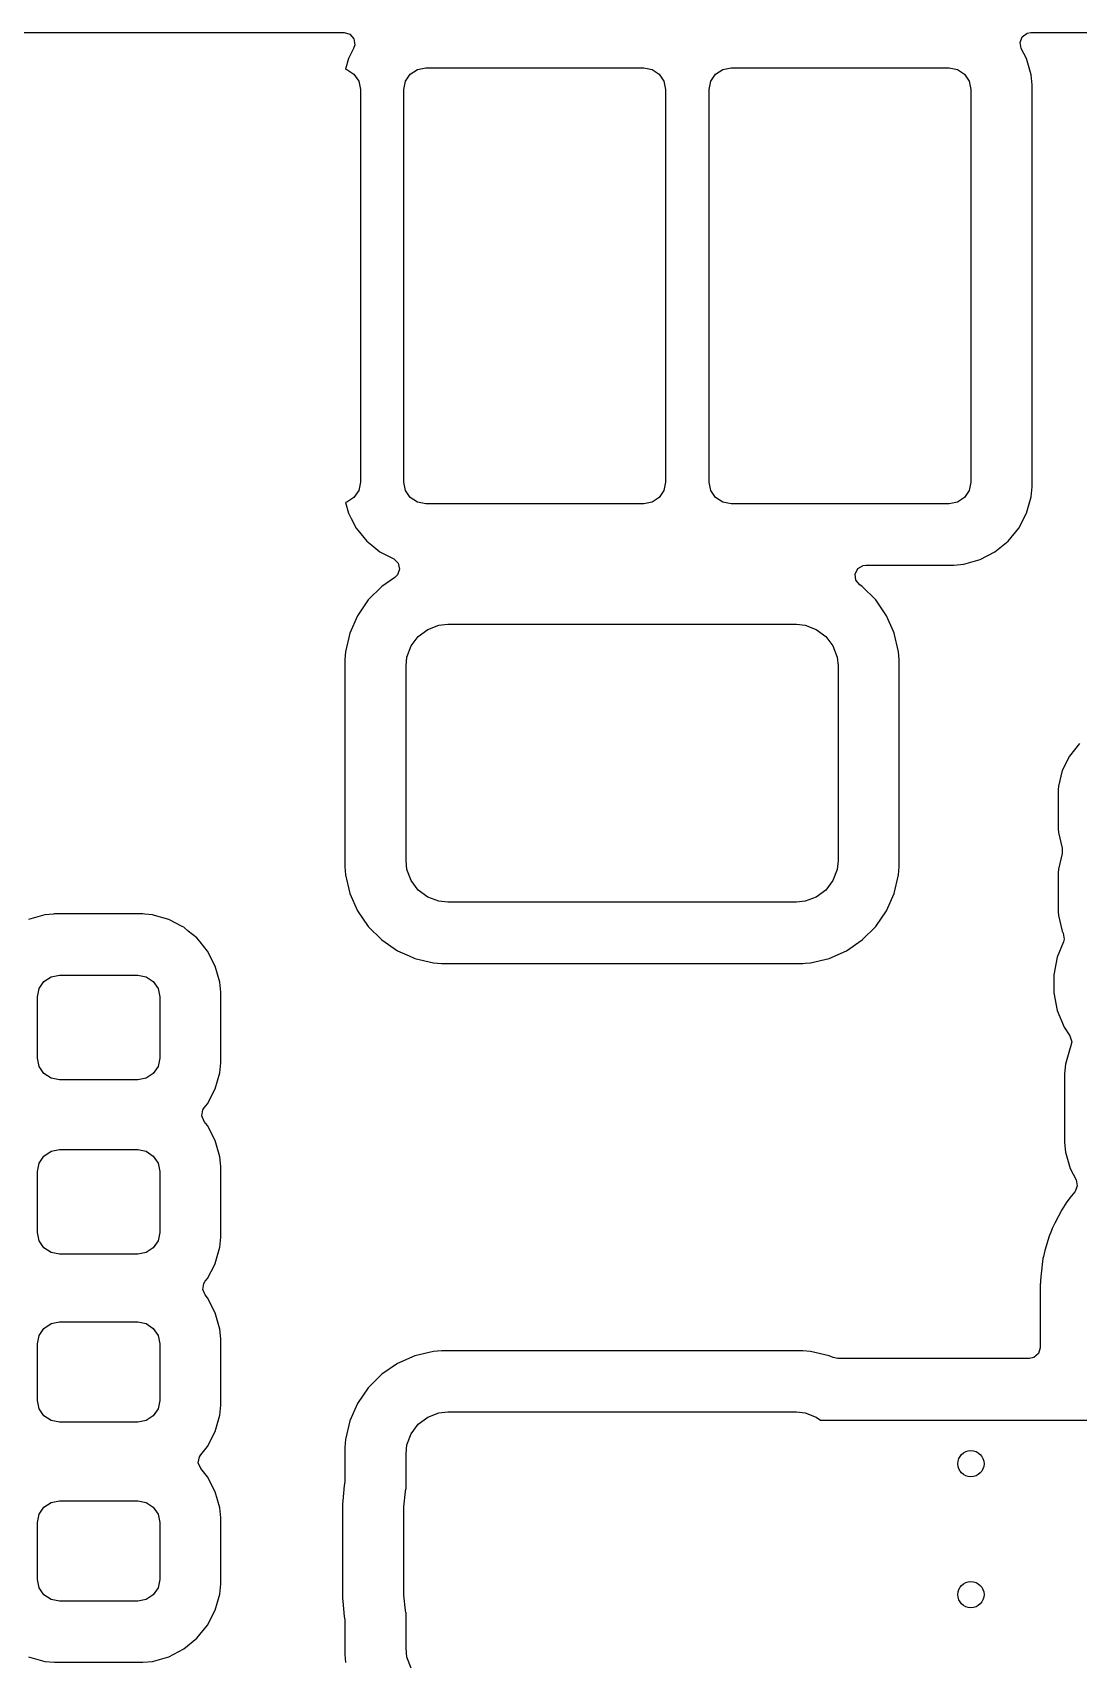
# Model space of a CAD drawing. Extents: x 4.78 to 6.52, y -4.3 to -1.89.
# Drawn here: x 5.423 to 5.895, y -2.629 to -1.894 of the extents above; entities that cross this region are included whole.
import ezdxf

# ---------------------------------------------------------------- set-up
doc = ezdxf.new("R2010")
doc.units = 0
doc.header["$MEASUREMENT"] = 0
doc.layers.add('BLACK', color=7, linetype='CONTINUOUS')

msp = doc.modelspace()

# ---------------------------------------------------------------- linework, layer by layer
at = {"layer": 'BLACK', "linetype": 'CONTINUOUS'}
for p, q in [((5.08061, -1.89362), (5.56353, -1.89362)), ((5.56353, -1.89362), (5.56617, -1.89439)), ((5.56617, -1.89439), (5.56797, -1.89647)), ((5.56797, -1.89647), (5.56836, -1.8992)), ((5.86862, -1.89806), (5.86963, -1.8955)), ((5.86963, -1.8955), (5.87186, -1.8939)), ((5.87186, -1.8939), (5.87348, -1.89362)), ((5.87348, -1.89362), (6.2186, -1.89362)), ((5.56785, -1.90076), (5.56546, -1.90534)), ((5.56836, -1.8992), (5.56785, -1.90076)), ((5.86915, -1.90076), (5.86862, -1.89806)), ((5.87154, -1.90534), (5.86915, -1.90076)), ((5.56546, -1.90534), (5.56411, -1.91006)), ((5.56411, -1.91006), (5.56479, -1.9102)), ((5.56479, -1.9102), (5.56798, -1.91233)), ((5.59343, -1.91233), (5.59663, -1.9102)), ((5.59663, -1.9102), (5.60039, -1.90945)), ((5.60039, -1.90945), (5.69882, -1.90945)), ((5.69882, -1.90945), (5.70259, -1.9102)), ((5.70259, -1.9102), (5.70578, -1.91233)), ((5.73123, -1.91233), (5.73442, -1.9102)), ((5.73442, -1.9102), (5.73819, -1.90945)), ((5.73819, -1.90945), (5.83661, -1.90945)), ((5.83661, -1.90945), (5.84038, -1.9102)), ((5.84038, -1.9102), (5.84357, -1.91233)), ((5.87364, -1.91266), (5.87154, -1.90534)), ((5.56798, -1.91233), (5.57012, -1.91552)), ((5.57012, -1.91552), (5.57087, -1.91929)), ((5.57087, -1.91929), (5.57087, -2.09646)), ((5.59055, -1.91929), (5.5913, -1.91552)), ((5.59055, -2.09646), (5.59055, -1.91929)), ((5.5913, -1.91552), (5.59343, -1.91233)), ((5.70578, -1.91233), (5.70791, -1.91552)), ((5.70791, -1.91552), (5.70866, -1.91929)), ((5.70866, -1.91929), (5.70866, -2.09646)), ((5.72835, -1.91929), (5.7291, -1.91552)), ((5.72835, -2.09646), (5.72835, -1.91929)), ((5.7291, -1.91552), (5.73123, -1.91233)), ((5.84357, -1.91233), (5.84571, -1.91552)), ((5.84571, -1.91552), (5.84646, -1.91929)), ((5.84646, -1.91929), (5.84646, -2.09646)), ((5.87404, -1.91712), (5.87364, -1.91266)), ((5.87404, -2.09863), (5.87404, -1.91712)), ((5.57012, -2.10022), (5.56798, -2.10342)), ((5.57087, -2.09646), (5.57012, -2.10022)), ((5.5913, -2.10022), (5.59055, -2.09646)), ((5.59343, -2.10342), (5.5913, -2.10022)), ((5.70791, -2.10022), (5.70578, -2.10342)), ((5.70866, -2.09646), (5.70791, -2.10022)), ((5.7291, -2.10022), (5.72835, -2.09646)), ((5.73123, -2.10342), (5.7291, -2.10022)), ((5.84571, -2.10022), (5.84357, -2.10342)), ((5.84646, -2.09646), (5.84571, -2.10022)), ((5.87154, -2.11041), (5.87364, -2.10309)), ((5.87364, -2.10309), (5.87404, -2.09863)), ((5.56479, -2.10555), (5.56411, -2.10569)), ((5.56411, -2.10569), (5.56546, -2.11041)), ((5.56798, -2.10342), (5.56479, -2.10555)), ((5.56546, -2.11041), (5.56672, -2.11282)), ((5.59663, -2.10555), (5.59343, -2.10342)), ((5.60039, -2.1063), (5.59663, -2.10555)), ((5.69882, -2.1063), (5.60039, -2.1063)), ((5.70259, -2.10555), (5.69882, -2.1063)), ((5.70578, -2.10342), (5.70259, -2.10555)), ((5.73442, -2.10555), (5.73123, -2.10342)), ((5.73819, -2.1063), (5.73442, -2.10555)), ((5.83661, -2.1063), (5.73819, -2.1063)), ((5.84038, -2.10555), (5.83661, -2.1063)), ((5.84357, -2.10342), (5.84038, -2.10555)), ((5.86802, -2.11716), (5.87154, -2.11041)), ((5.56672, -2.11282), (5.56899, -2.11716)), ((5.56899, -2.11716), (5.56974, -2.11808)), ((5.86321, -2.12305), (5.86802, -2.11716)), ((5.56974, -2.11808), (5.5738, -2.12305)), ((5.5738, -2.12305), (5.57599, -2.12484)), ((5.57599, -2.12484), (5.57969, -2.12786)), ((5.85731, -2.12786), (5.86321, -2.12305)), ((5.57969, -2.12786), (5.58596, -2.13114)), ((5.58596, -2.13114), (5.58795, -2.13305)), ((5.84325, -2.13348), (5.85057, -2.13139)), ((5.85057, -2.13139), (5.85731, -2.12786)), ((5.58646, -2.13949), (5.58053, -2.14356)), ((5.58767, -2.13832), (5.58646, -2.13949)), ((5.58858, -2.13572), (5.58767, -2.13832)), ((5.58795, -2.13305), (5.58858, -2.13572)), ((5.79425, -2.13792), (5.79546, -2.13546)), ((5.79456, -2.14066), (5.79425, -2.13792)), ((5.79546, -2.13546), (5.79782, -2.13404)), ((5.79782, -2.13404), (5.79906, -2.13388)), ((5.79906, -2.13388), (5.83878, -2.13388)), ((5.83878, -2.13388), (5.84325, -2.13348)), ((5.83878, -2.13388), (5.83878, -2.13388)), ((5.58053, -2.14356), (5.57445, -2.14964)), ((5.7963, -2.14279), (5.79456, -2.14066)), ((5.79743, -2.14356), (5.7963, -2.14279)), ((5.80351, -2.14964), (5.79743, -2.14356)), ((5.57445, -2.14964), (5.56959, -2.15673)), ((5.80837, -2.15673), (5.80351, -2.14964)), ((5.56959, -2.15673), (5.56611, -2.1646)), ((5.56959, -2.15673), (5.56959, -2.15673)), ((5.60127, -2.16289), (5.60629, -2.16102)), ((5.60629, -2.16102), (5.61029, -2.16059)), ((5.61029, -2.16059), (5.76766, -2.16059)), ((5.76766, -2.16059), (5.77166, -2.16102)), ((5.77166, -2.16102), (5.77668, -2.16289)), ((5.81149, -2.16381), (5.80837, -2.15673)), ((5.80837, -2.15673), (5.80837, -2.15673)), ((5.56611, -2.1646), (5.56415, -2.17297)), ((5.56611, -2.1646), (5.56611, -2.1646)), ((5.59378, -2.17039), (5.59699, -2.1661)), ((5.59699, -2.1661), (5.60127, -2.16289)), ((5.77668, -2.16289), (5.78097, -2.1661)), ((5.78097, -2.1661), (5.78417, -2.17039)), ((5.81184, -2.1646), (5.81149, -2.16381)), ((5.81381, -2.17297), (5.81184, -2.1646)), ((5.81184, -2.1646), (5.81184, -2.1646)), ((5.81184, -2.1646), (5.81184, -2.1646)), ((5.56415, -2.17297), (5.5639, -2.17654)), ((5.5639, -2.17654), (5.5639, -2.27007)), ((5.56415, -2.17297), (5.56415, -2.17297)), ((5.59148, -2.17941), (5.59191, -2.17541)), ((5.59191, -2.17541), (5.59378, -2.17039)), ((5.78417, -2.17039), (5.78605, -2.17541)), ((5.78605, -2.17541), (5.78648, -2.17941)), ((5.81406, -2.17654), (5.81381, -2.17297)), ((5.81381, -2.17297), (5.81381, -2.17297)), ((5.81406, -2.27007), (5.81406, -2.17654)), ((5.59148, -2.26721), (5.59148, -2.17941)), ((5.78648, -2.17941), (5.78648, -2.26721)), ((5.89091, -2.22005), (5.88768, -2.22657)), ((5.89547, -2.21437), (5.89091, -2.22005)), ((5.88768, -2.22657), (5.88592, -2.23364)), ((5.88768, -2.22657), (5.88768, -2.22657)), ((5.88592, -2.23364), (5.88581, -2.23528)), ((5.88581, -2.23528), (5.88581, -2.25291)), ((5.88581, -2.25291), (5.88592, -2.25455)), ((5.88592, -2.25455), (5.88768, -2.26162)), ((5.88768, -2.26397), (5.88592, -2.27104)), ((5.88768, -2.26162), (5.88768, -2.26397)), ((5.5639, -2.27007), (5.56415, -2.27365)), ((5.59191, -2.27121), (5.59148, -2.26721)), ((5.59378, -2.27623), (5.59191, -2.27121)), ((5.78605, -2.27121), (5.78417, -2.27623)), ((5.78648, -2.26721), (5.78605, -2.27121)), ((5.81381, -2.27365), (5.81406, -2.27007)), ((5.88592, -2.27104), (5.88581, -2.27268)), ((5.56415, -2.27365), (5.56415, -2.27365)), ((5.56415, -2.27365), (5.56611, -2.28202)), ((5.59699, -2.28051), (5.59378, -2.27623)), ((5.78417, -2.27623), (5.78097, -2.28051)), ((5.81184, -2.28202), (5.81381, -2.27365)), ((5.88581, -2.27268), (5.88581, -2.29031)), ((5.56611, -2.28202), (5.56611, -2.28202)), ((5.56611, -2.28202), (5.56959, -2.28988)), ((5.60127, -2.28372), (5.59699, -2.28051)), ((5.60629, -2.28559), (5.60127, -2.28372)), ((5.61029, -2.28602), (5.60629, -2.28559)), ((5.76766, -2.28602), (5.61029, -2.28602)), ((5.77166, -2.28559), (5.76766, -2.28602)), ((5.77668, -2.28372), (5.77166, -2.28559)), ((5.78097, -2.28051), (5.77668, -2.28372)), ((5.80837, -2.28988), (5.81184, -2.28202)), ((5.4284, -2.29172), (5.42109, -2.29381)), ((5.43239, -2.29136), (5.4284, -2.29172)), ((5.43287, -2.29132), (5.43239, -2.29136)), ((5.47264, -2.29132), (5.43287, -2.29132)), ((5.47361, -2.2914), (5.47264, -2.29132)), ((5.47711, -2.29172), (5.47361, -2.2914)), ((5.47792, -2.29195), (5.47711, -2.29172)), ((5.47711, -2.29172), (5.47711, -2.29172)), ((5.47711, -2.29172), (5.47711, -2.29172)), ((5.48443, -2.29381), (5.47792, -2.29195)), ((5.49048, -2.29697), (5.48443, -2.29381)), ((5.56959, -2.28988), (5.56959, -2.28988)), ((5.56959, -2.28988), (5.57445, -2.29697)), ((5.80351, -2.29697), (5.80837, -2.28988)), ((5.88581, -2.29031), (5.88592, -2.29195)), ((5.88592, -2.29195), (5.88768, -2.29902)), ((5.49117, -2.29733), (5.49048, -2.29697)), ((5.49322, -2.299), (5.49117, -2.29733)), ((5.49707, -2.30214), (5.49322, -2.299)), ((5.57445, -2.29697), (5.58053, -2.30305)), ((5.79743, -2.30305), (5.80351, -2.29697)), ((5.88768, -2.29902), (5.88812, -2.29991)), ((5.88812, -2.29991), (5.8886, -2.30262)), ((5.49854, -2.30395), (5.49707, -2.30214)), ((5.50188, -2.30804), (5.49854, -2.30395)), ((5.5054, -2.31479), (5.50188, -2.30804)), ((5.58053, -2.30305), (5.58762, -2.30791)), ((5.58762, -2.30791), (5.58762, -2.30791)), ((5.58762, -2.30791), (5.59288, -2.31024)), ((5.78247, -2.31139), (5.79033, -2.30791)), ((5.79033, -2.30791), (5.79743, -2.30305)), ((5.88825, -2.30395), (5.88543, -2.31077)), ((5.8886, -2.30262), (5.88825, -2.30395)), ((5.5075, -2.3221), (5.5054, -2.31479)), ((5.59288, -2.31024), (5.59548, -2.31139)), ((5.59548, -2.31139), (5.59548, -2.31139)), ((5.59548, -2.31139), (5.59548, -2.31139)), ((5.59548, -2.31139), (5.60385, -2.31335)), ((5.60385, -2.31335), (5.60385, -2.31335)), ((5.60385, -2.31335), (5.60385, -2.31335)), ((5.60385, -2.31335), (5.60743, -2.3136)), ((5.60743, -2.3136), (5.77052, -2.3136)), ((5.77052, -2.3136), (5.7716, -2.31353)), ((5.77052, -2.3136), (5.77052, -2.3136)), ((5.7716, -2.31353), (5.7741, -2.31335)), ((5.7741, -2.31335), (5.78247, -2.31139)), ((5.7741, -2.31335), (5.7741, -2.31335)), ((5.78247, -2.31139), (5.78247, -2.31139)), ((5.78247, -2.31139), (5.78247, -2.31139)), ((5.88543, -2.31077), (5.88384, -2.31876)), ((5.88543, -2.31077), (5.88543, -2.31077)), ((5.42595, -2.32497), (5.42808, -2.32178)), ((5.42808, -2.32178), (5.43127, -2.31965)), ((5.43127, -2.31965), (5.43504, -2.3189)), ((5.43504, -2.3189), (5.47047, -2.3189)), ((5.47047, -2.3189), (5.47424, -2.31965)), ((5.47424, -2.31965), (5.47743, -2.32178)), ((5.47743, -2.32178), (5.47957, -2.32497)), ((5.50789, -2.32657), (5.5075, -2.3221)), ((5.88384, -2.31876), (5.88384, -2.32691)), ((5.4252, -2.32874), (5.42595, -2.32497)), ((5.4252, -2.3563), (5.4252, -2.32874)), ((5.47957, -2.32497), (5.48031, -2.32874)), ((5.48031, -2.32874), (5.48031, -2.3563)), ((5.50789, -2.35847), (5.50789, -2.32657)), ((5.88384, -2.32691), (5.88543, -2.3349)), ((5.88543, -2.3349), (5.88543, -2.3349)), ((5.88543, -2.3349), (5.88855, -2.34242)), ((5.88855, -2.34242), (5.88855, -2.34243)), ((5.88855, -2.34243), (5.89117, -2.34636)), ((5.89125, -2.3517), (5.88916, -2.35901)), ((5.89117, -2.34636), (5.892, -2.34898)), ((5.89144, -2.35133), (5.89125, -2.3517)), ((5.89125, -2.3517), (5.89125, -2.3517)), ((5.892, -2.34898), (5.89144, -2.35133)), ((5.42595, -2.36007), (5.4252, -2.3563)), ((5.42808, -2.36326), (5.42595, -2.36007)), ((5.47957, -2.36007), (5.47743, -2.36326)), ((5.48031, -2.3563), (5.47957, -2.36007)), ((5.5075, -2.36294), (5.50789, -2.35847)), ((5.88916, -2.35901), (5.88876, -2.36348)), ((5.43127, -2.36539), (5.42808, -2.36326)), ((5.43504, -2.36614), (5.43127, -2.36539)), ((5.47047, -2.36614), (5.43504, -2.36614)), ((5.47424, -2.36539), (5.47047, -2.36614)), ((5.47743, -2.36326), (5.47424, -2.36539)), ((5.5054, -2.37025), (5.5075, -2.36294)), ((5.88876, -2.36348), (5.88876, -2.3944)), ((5.50188, -2.377), (5.5054, -2.37025)), ((5.49934, -2.38244), (5.49981, -2.37973)), ((5.50041, -2.38497), (5.49934, -2.38244)), ((5.49981, -2.37973), (5.50041, -2.3788)), ((5.50041, -2.3788), (5.50188, -2.377)), ((5.50188, -2.377), (5.50188, -2.377)), ((5.50188, -2.38678), (5.50041, -2.38497)), ((5.5054, -2.39353), (5.50188, -2.38678)), ((5.5075, -2.40084), (5.5054, -2.39353)), ((5.88876, -2.3944), (5.88916, -2.39886)), ((5.4252, -2.40748), (5.42595, -2.40371)), ((5.42595, -2.40371), (5.42808, -2.40052)), ((5.42808, -2.40052), (5.43127, -2.39839)), ((5.43127, -2.39839), (5.43504, -2.39764)), ((5.43504, -2.39764), (5.47047, -2.39764)), ((5.47047, -2.39764), (5.47424, -2.39839)), ((5.47424, -2.39839), (5.47743, -2.40052)), ((5.47743, -2.40052), (5.47957, -2.40371)), ((5.47957, -2.40371), (5.48031, -2.40748)), ((5.50789, -2.40531), (5.5075, -2.40084)), ((5.88916, -2.39886), (5.89125, -2.40618)), ((5.4252, -2.43504), (5.4252, -2.40748)), ((5.48031, -2.40748), (5.48031, -2.43504)), ((5.50789, -2.43721), (5.50789, -2.40531)), ((5.89125, -2.40618), (5.89394, -2.41133)), ((5.89394, -2.41133), (5.89448, -2.41403)), ((5.89112, -2.41944), (5.88948, -2.42163)), ((5.89338, -2.4167), (5.89112, -2.41944)), ((5.89347, -2.41659), (5.89338, -2.4167)), ((5.89448, -2.41403), (5.89347, -2.41659)), ((5.88753, -2.42478), (5.88431, -2.43076)), ((5.88894, -2.42243), (5.88753, -2.42478)), ((5.88948, -2.42163), (5.88894, -2.42243)), ((5.88948, -2.42163), (5.88948, -2.42163)), ((5.88276, -2.43412), (5.88183, -2.4367)), ((5.88313, -2.43323), (5.88276, -2.43412)), ((5.88431, -2.43076), (5.88313, -2.43323)), ((5.42595, -2.43881), (5.4252, -2.43504)), ((5.42808, -2.442), (5.42595, -2.43881)), ((5.47957, -2.43881), (5.47743, -2.442)), ((5.48031, -2.43504), (5.47957, -2.43881)), ((5.5075, -2.44168), (5.50789, -2.43721)), ((5.88183, -2.4367), (5.87985, -2.44319)), ((5.88183, -2.4367), (5.88183, -2.4367)), ((5.43127, -2.44413), (5.42808, -2.442)), ((5.43504, -2.44488), (5.43127, -2.44413)), ((5.47047, -2.44488), (5.43504, -2.44488)), ((5.47424, -2.44413), (5.47047, -2.44488)), ((5.47743, -2.442), (5.47424, -2.44413)), ((5.5054, -2.44899), (5.5075, -2.44168)), ((5.87899, -2.44679), (5.87859, -2.44951)), ((5.87918, -2.44585), (5.87899, -2.44679)), ((5.87985, -2.4432), (5.87918, -2.44585)), ((5.87985, -2.44319), (5.87985, -2.4432)), ((5.50081, -2.45705), (5.50188, -2.45574)), ((5.50188, -2.45574), (5.50513, -2.44951)), ((5.50513, -2.44951), (5.5054, -2.44899)), ((5.87859, -2.44951), (5.87789, -2.45651)), ((5.49974, -2.46069), (5.50021, -2.45798)), ((5.50081, -2.46322), (5.49974, -2.46069)), ((5.50021, -2.45798), (5.50081, -2.45705)), ((5.50188, -2.46454), (5.50081, -2.46322)), ((5.87777, -2.45836), (5.87774, -2.45972)), ((5.87774, -2.45972), (5.87774, -2.48703)), ((5.87779, -2.45787), (5.87777, -2.45836)), ((5.87789, -2.45651), (5.87779, -2.45787)), ((5.5054, -2.47128), (5.50188, -2.46454)), ((5.42595, -2.48147), (5.42808, -2.47828)), ((5.42808, -2.47828), (5.43127, -2.47614)), ((5.43127, -2.47614), (5.43504, -2.47539)), ((5.43504, -2.47539), (5.47047, -2.47539)), ((5.47047, -2.47539), (5.47424, -2.47614)), ((5.47424, -2.47614), (5.47743, -2.47828)), ((5.47743, -2.47828), (5.47957, -2.48147)), ((5.5075, -2.4786), (5.5054, -2.47128)), ((5.4252, -2.48524), (5.42595, -2.48147)), ((5.4252, -2.51083), (5.4252, -2.48524)), ((5.47957, -2.48147), (5.48031, -2.48524)), ((5.48031, -2.48524), (5.48031, -2.51083)), ((5.50789, -2.48307), (5.5075, -2.4786)), ((5.50789, -2.513), (5.50789, -2.48307)), ((5.59548, -2.49066), (5.58762, -2.49413)), ((5.60385, -2.48869), (5.59548, -2.49066)), ((5.59548, -2.49066), (5.59548, -2.49066)), ((5.60743, -2.48844), (5.60385, -2.48869)), ((5.60385, -2.48869), (5.60385, -2.48869)), ((5.77052, -2.48844), (5.60743, -2.48844)), ((5.7741, -2.48869), (5.77052, -2.48844)), ((5.78247, -2.49066), (5.7741, -2.48869)), ((5.7741, -2.48869), (5.7741, -2.48869)), ((5.78435, -2.49149), (5.78247, -2.49066)), ((5.78247, -2.49066), (5.78247, -2.49066)), ((5.78632, -2.49191), (5.78435, -2.49149)), ((5.87285, -2.49191), (5.78632, -2.49191)), ((5.87488, -2.49147), (5.87285, -2.49191)), ((5.87696, -2.48967), (5.87488, -2.49147)), ((5.87774, -2.48703), (5.87696, -2.48967)), ((5.58053, -2.49899), (5.57445, -2.50507)), ((5.58762, -2.49413), (5.58053, -2.49899)), ((5.58762, -2.49413), (5.58762, -2.49413)), ((5.57445, -2.50507), (5.56959, -2.51217)), ((5.42595, -2.51459), (5.4252, -2.51083)), ((5.42808, -2.51779), (5.42595, -2.51459)), ((5.47957, -2.51459), (5.47743, -2.51779)), ((5.48031, -2.51083), (5.47957, -2.51459)), ((5.5075, -2.51746), (5.50789, -2.513)), ((5.56959, -2.51217), (5.56611, -2.52003)), ((5.56959, -2.51217), (5.56959, -2.51217)), ((5.43127, -2.51992), (5.42808, -2.51779)), ((5.43504, -2.52067), (5.43127, -2.51992)), ((5.47047, -2.52067), (5.43504, -2.52067)), ((5.47424, -2.51992), (5.47047, -2.52067)), ((5.47743, -2.51779), (5.47424, -2.51992)), ((5.5054, -2.52478), (5.5075, -2.51746)), ((5.56611, -2.52003), (5.56415, -2.5284)), ((5.56611, -2.52003), (5.56611, -2.52003)), ((5.59378, -2.52582), (5.59699, -2.52153)), ((5.59699, -2.52153), (5.60127, -2.51833)), ((5.60127, -2.51833), (5.60629, -2.51645)), ((5.60629, -2.51645), (5.61029, -2.51602)), ((5.61029, -2.51602), (5.76766, -2.51602)), ((5.76766, -2.51602), (5.77166, -2.51645)), ((5.77166, -2.51645), (5.77668, -2.51833)), ((5.77668, -2.51833), (5.7785, -2.51969)), ((5.7785, -2.51969), (5.90551, -2.51969)), ((5.50188, -2.53153), (5.5054, -2.52478)), ((5.56415, -2.5284), (5.5639, -2.53198)), ((5.56415, -2.5284), (5.56415, -2.5284)), ((5.59191, -2.53084), (5.59378, -2.52582)), ((5.49773, -2.53894), (5.49821, -2.53623)), ((5.49821, -2.53623), (5.4988, -2.5353)), ((5.4988, -2.5353), (5.50188, -2.53153)), ((5.5639, -2.53198), (5.5639, -2.54689)), ((5.59148, -2.53484), (5.59191, -2.53084)), ((5.59148, -2.55082), (5.59148, -2.53484)), ((5.4988, -2.54147), (5.49773, -2.53894)), ((5.50188, -2.54525), (5.4988, -2.54147)), ((5.5054, -2.55199), (5.50188, -2.54525)), ((5.56362, -2.54913), (5.56293, -2.55609)), ((5.56384, -2.54761), (5.56362, -2.54913)), ((5.56362, -2.54913), (5.56362, -2.54913)), ((5.5639, -2.54689), (5.56384, -2.54761)), ((5.59126, -2.55185), (5.59145, -2.55091)), ((5.59145, -2.55091), (5.59148, -2.55082)), ((5.42595, -2.56218), (5.42808, -2.55899)), ((5.42808, -2.55899), (5.43127, -2.55685)), ((5.43127, -2.55685), (5.43504, -2.5561)), ((5.43504, -2.5561), (5.47047, -2.5561)), ((5.47047, -2.5561), (5.47424, -2.55685)), ((5.47424, -2.55685), (5.47743, -2.55899)), ((5.47743, -2.55899), (5.47957, -2.56218)), ((5.5075, -2.55931), (5.5054, -2.55199)), ((5.56281, -2.55793), (5.56278, -2.5593)), ((5.56283, -2.55745), (5.56281, -2.55793)), ((5.56293, -2.55609), (5.56283, -2.55745)), ((5.59055, -2.55929), (5.59057, -2.55882)), ((5.59057, -2.55882), (5.59126, -2.55185)), ((5.4252, -2.56594), (5.42595, -2.56218)), ((5.4252, -2.59154), (5.4252, -2.56594)), ((5.47957, -2.56218), (5.48031, -2.56594)), ((5.48031, -2.56594), (5.48031, -2.59154)), ((5.50789, -2.56377), (5.5075, -2.55931)), ((5.50789, -2.59371), (5.50789, -2.56377)), ((5.56278, -2.5593), (5.56278, -2.59818)), ((5.59055, -2.59819), (5.59055, -2.55929)), ((5.42595, -2.5953), (5.4252, -2.59154)), ((5.42808, -2.5985), (5.42595, -2.5953)), ((5.47957, -2.5953), (5.47743, -2.5985)), ((5.48031, -2.59154), (5.47957, -2.5953)), ((5.5075, -2.59817), (5.50789, -2.59371)), ((5.43127, -2.60063), (5.42808, -2.5985)), ((5.43504, -2.60138), (5.43127, -2.60063)), ((5.47047, -2.60138), (5.43504, -2.60138)), ((5.47424, -2.60063), (5.47047, -2.60138)), ((5.47743, -2.5985), (5.47424, -2.60063)), ((5.5054, -2.60549), (5.5075, -2.59817)), ((5.56278, -2.59818), (5.56281, -2.59955)), ((5.56281, -2.59955), (5.56283, -2.60003)), ((5.56283, -2.60003), (5.56293, -2.60139)), ((5.56293, -2.60139), (5.56362, -2.60835)), ((5.59057, -2.59866), (5.59055, -2.59819)), ((5.59126, -2.60563), (5.59057, -2.59866)), ((5.50188, -2.61223), (5.5054, -2.60549)), ((5.56362, -2.60835), (5.56384, -2.60987)), ((5.56384, -2.60987), (5.5639, -2.61059)), ((5.5639, -2.61059), (5.5639, -2.6255)), ((5.59145, -2.60657), (5.59126, -2.60563)), ((5.59148, -2.60666), (5.59145, -2.60657)), ((5.59148, -2.62264), (5.59148, -2.60666)), ((5.49707, -2.61813), (5.50188, -2.61223)), ((5.48443, -2.62647), (5.49117, -2.62294)), ((5.49117, -2.62294), (5.49707, -2.61813)), ((5.59191, -2.62664), (5.59148, -2.62264)), ((5.42109, -2.62647), (5.4284, -2.62856)), ((5.4284, -2.62856), (5.43287, -2.62896)), ((5.43287, -2.62896), (5.43287, -2.62896)), ((5.43287, -2.62896), (5.47264, -2.62896)), ((5.47264, -2.62896), (5.47711, -2.62856)), ((5.47264, -2.62896), (5.47264, -2.62896)), ((5.47711, -2.62856), (5.48443, -2.62647)), ((5.5639, -2.6255), (5.56415, -2.62908)), ((5.59378, -2.63166), (5.59191, -2.62664))]:
    msp.add_line(p, q, dxfattribs=at)
at = {"layer": 'BLACK'}
for centre in [(5.84646, -2.53937), (5.84646, -2.59843)]:
    msp.add_circle(centre, 0.00591, dxfattribs=at)

doc.saveas('drawing.dxf')
